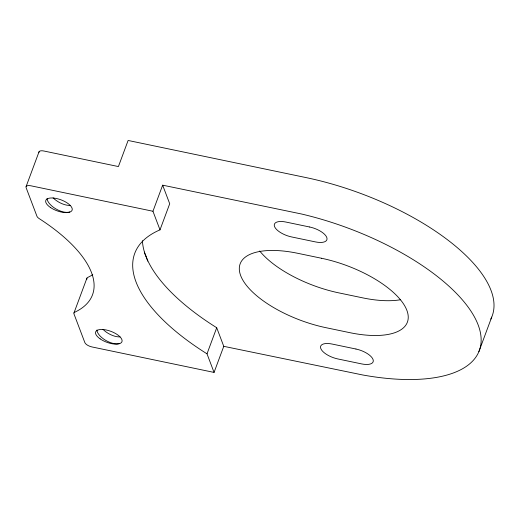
<?xml version="1.0" encoding="UTF-8"?>
<svg xmlns="http://www.w3.org/2000/svg" width="520" height="520" viewBox="0 0 520 520"><rect width="100%" height="100%" fill="white"/><g stroke="black" fill="none" stroke-linecap="round" stroke-linejoin="round"><path stroke-width="0.78" d="M26.104 186.556L39.046 151.762M73.97 312.956L86.912 278.161M152.952 211.256L30.862 185.79A6.377 2.659 20.4 0 0 26.104 187.649L36.959 216.275A6.383 2.659 20.4 0 0 39.319 218.692A143.526 59.748 20.4 0 1 74.737 312.228A6.298 2.62 20.4 0 0 74.002 313.983L84.858 342.609A6.377 2.659 20.4 0 0 91.969 346.944L214.058 372.418L207.006 353.821A184.99 77.005 20.4 0 1 160.004 229.853L152.952 211.256L162.656 185.166L301.425 213.98A165.847 69.043 20.4 0 1 478.16 324.961A165.847 69.043 20.4 0 1 362.44 374.92L223.763 346.326L216.71 327.724A184.99 77.005 20.4 0 1 142.422 240.689M147.758 261.131L145.808 255.619M160.004 229.853L169.708 203.756L162.656 185.166M207.006 353.821L216.71 327.724M214.058 372.418L223.763 346.326M478.862 351.696L491.719 317.122M144.32 252.077L145.73 255.833M490.802 319.098A165.847 69.043 20.4 0 0 306.163 177.613L128.115 140.465L118.41 166.562L43.803 150.995A6.377 2.659 20.4 0 0 38.941 152.464M86.944 279.188A6.298 2.62 20.4 0 1 87.678 277.44A143.526 59.748 20.4 0 0 92.775 274.658M400.543 299.735A76.544 31.863 20.4 0 1 362.681 297.856L338.943 292.903A76.544 31.863 20.4 0 1 259.701 250.991M69.771 211.9A13.878 6.5 29.1 0 1 55.79 208.845A13.878 6.5 29.1 0 1 47.086 198.497M70.219 205.387A13.878 6.5 29.1 0 1 53.111 197.847M119.626 343.395A13.878 6.5 29.1 0 1 105.645 340.34A13.878 6.5 29.1 0 1 96.941 329.992M120.075 336.875A13.878 6.5 29.1 0 1 102.96 329.336M309.692 227.013L285.954 222.06A15.308 6.37 20.4 0 0 274.534 226.525A15.308 6.37 20.4 0 0 291.596 236.938L315.334 241.891A15.308 6.37 20.4 0 0 326.755 237.425A15.308 6.37 20.4 0 0 309.692 227.013M321.542 258.264L297.804 253.311A76.544 31.863 20.4 0 0 240.689 275.646A76.544 31.863 20.4 0 0 326.007 327.697L349.746 332.651A76.544 31.863 20.4 0 0 406.861 310.317A76.544 31.863 20.4 0 0 321.542 258.264M355.953 349.024L332.215 344.071A15.308 6.37 20.4 0 0 320.794 348.537A15.308 6.37 20.4 0 0 337.857 358.95L361.595 363.903A15.308 6.37 20.4 0 0 373.016 359.437A15.308 6.37 20.4 0 0 355.953 349.024M50.323 207.402A14.034 5.844 20.4 0 0 72.04 210.347A14.034 5.844 20.4 0 0 54.483 198.159A14.034 5.844 20.4 0 0 50.323 207.402M100.178 338.897A14.034 5.844 20.4 0 0 121.895 341.835A14.034 5.844 20.4 0 0 104.338 329.654A14.034 5.844 20.4 0 0 100.178 338.897"/></g></svg>
